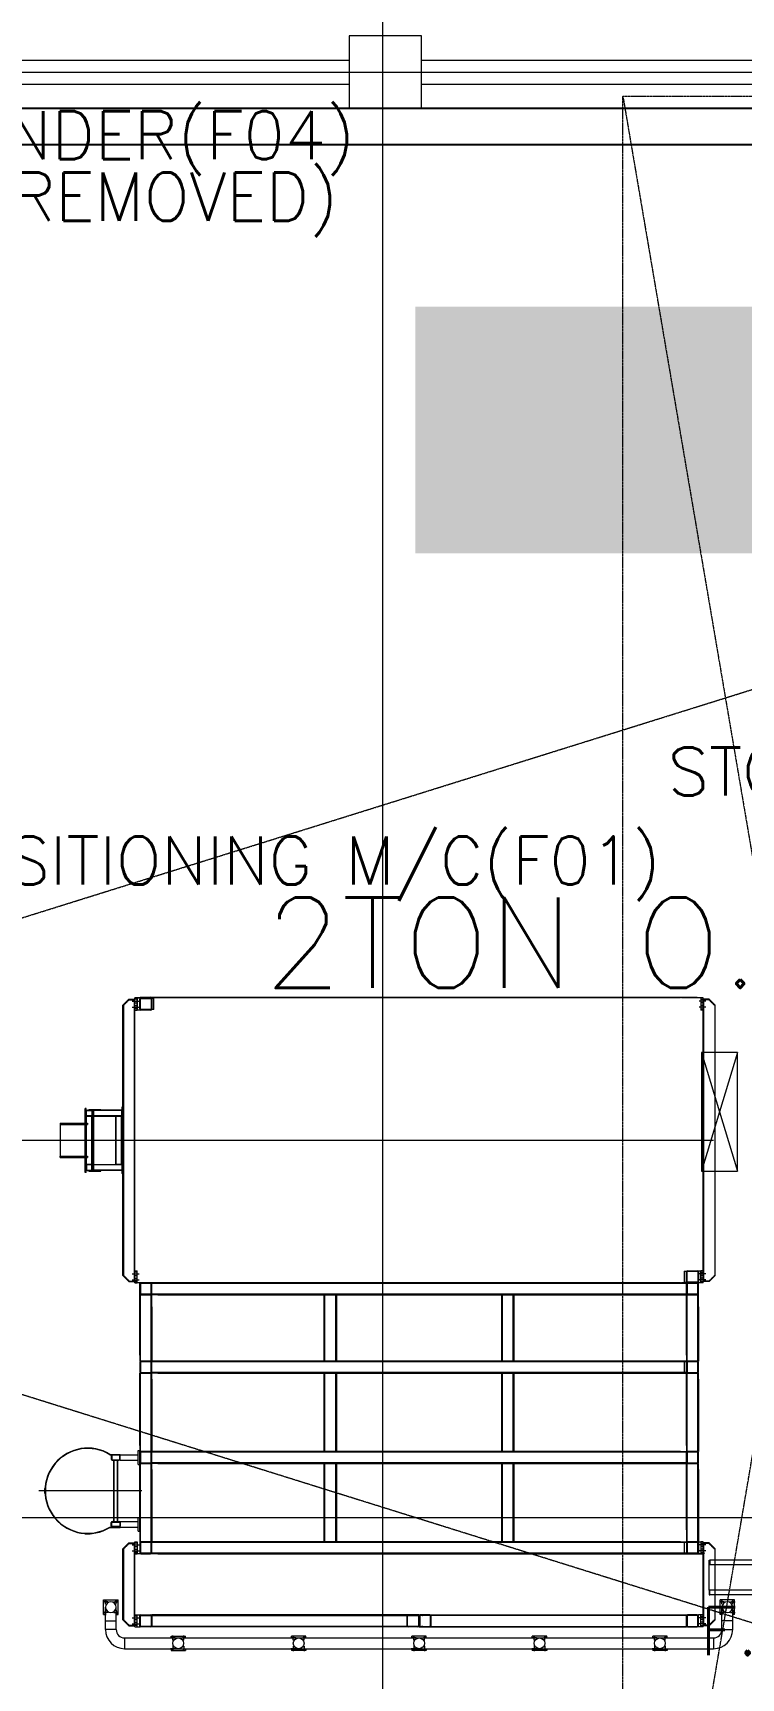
# Model space of a CAD drawing. Extents: x -59767 to 1106559, y -1290 to 1129522.
# Drawn here: x 89305 to 95187, y 253113 to 266770 of the extents above; entities that cross this region are included whole.
import ezdxf
from ezdxf.enums import TextEntityAlignment as Align

# ---------------------------------------------------------------- set-up
doc = ezdxf.new("R2010")
doc.units = 0
for name, pattern in [('CENTER', [2, 1.25, -0.25, 0.25, -0.25]), ('HIDDEN', [0.375, 0.25, -0.125]), ('PHANTOMX2', [5, 2.5, -0.5, 0.5, -0.5, 0.5, -0.5])]:
    doc.linetypes.add(name, pattern=pattern)
doc.layers.get('0').update_dxf_attribs({"linetype": 'CONTINUOUS', "lineweight": 9})
for name, color, linetype, lineweight in [('CENTER', 1, 'CENTER', 9), ('COLUMN', 2, 'CONTINUOUS', 9), ('TEXT', 3, 'CONTINUOUS', 9), ('WALL_200', 3, 'CONTINUOUS', 9), ('중간선', 5, 'CONTINUOUS', 9), ('중심선', 1, 'CENTER', 9)]:
    doc.layers.add(name, color=color, linetype=linetype, lineweight=lineweight)
doc.layers.add('CY', color=4, linetype='CONTINUOUS')
doc.styles.get("Standard").update_dxf_attribs({"font": 'romans.shx', "bigfont": 'whtgtxt.shx'})
pattern_1 = [(0, (0, 0), (0, 6.985), [5.08, -1.905]), (90, (0, 0), (-6.985, 4e-16), [5.08, -1.905])]

# ---------------------------------------------------------------- blocks, each defined once
blk = doc.blocks.new('column600')
at = {"layer": 'COLUMN', "linetype": 'Continuous'}
blk.add_lwpolyline([(-300, -300), (300, -300), (300, 300), (-300, 300)], close=True, dxfattribs=at)
blk = doc.blocks.new('CRANE')
at = {"color": 4, "linetype": 'PHANTOMX2'}
for p, q in [((94205, 563229, -1), (97205, 580829)), ((94205, 580829), (97205, 563229))]:
    blk.add_line(p, q, dxfattribs=at)
blk.add_lwpolyline([(94205, 580829), (97205, 580829), (97205, 563229), (94205, 563229)], close=True, dxfattribs=at)
at = {"layer": 'CENTER', "linetype": 'CENTER'}
for p, q in [((56008, 563629), (109758, 580429, -3)), ((109758, 563629), (56008, 580429))]:
    blk.add_line(p, q, dxfattribs=at)
at = {"layer": 'CY'}
for p, q in [((56008, 580729), (109758, 580729)), ((56008, 580429), (109758, 580429))]:
    blk.add_line(p, q, dxfattribs=at)
at = {"layer": 'TEXT', "color": 7}
blk.add_text('2TON O.H CRANE', height=750, dxfattribs=at).set_placement((95517, 573426), align=Align.CENTER)

msp = doc.modelspace()

# ---------------------------------------------------------------- hatches: boundary and pattern name
at = {"layer": '중간선'}
h = msp.add_hatch(dxfattribs=at)
h.set_pattern_fill('ANGLE', color=1)
h.set_pattern_definition(pattern_1)
h.paths.add_polyline_path([(92480.7, 264498.6), (92480.7, 262448.6), (98280.7, 262448.6), (98280.7, 264198.6), (97880.7, 264198.6), (97880.7, 264498.6)])
h = msp.add_hatch(dxfattribs=at)
h.set_pattern_fill('ANGLE', color=1)
h.set_pattern_definition(pattern_1)
h.paths.add_polyline_path([(92480.7, 264498.6), (92480.7, 262448.6), (98280.7, 262448.6), (98280.7, 264198.6), (97880.7, 264198.6), (97880.7, 264498.6)])
h = msp.add_hatch(dxfattribs=at)
h.set_pattern_fill('ANGLE', color=1)
h.set_pattern_definition(pattern_1)
h.paths.add_polyline_path([(92480.7, 264498.6), (92480.7, 262448.6), (98280.7, 262448.6), (98280.7, 264198.6), (97880.7, 264198.6), (97880.7, 264498.6)])

# ---------------------------------------------------------------- linework, layer by layer
at = {"layer": 'WALL_200', "ltscale": 0.5}
for p, q in [((86508.2, 266544.9), (91933.2, 266544.9)), ((92533.2, 266544.9), (103908.2, 266544.9)), ((86508.2, 266344.9), (91933.2, 266344.9)), ((92533.2, 266344.9), (103908.2, 266344.9))]:
    msp.add_line(p, q, dxfattribs=at)
at = {"layer": '중간선', "lineweight": 9}
for p, q in [((90052.7, 258698.4), (90102.7, 258748.4)), ((90052.7, 256454.4), (90052.7, 258698.4)), ((90102.7, 258748.4), (90152.7, 258748.4)), ((90130.7, 258733.4), (90187.7, 258733.4)), ((90130.7, 258683.4), (90187.7, 258683.4)), ((90152.7, 256394.4), (90152.7, 258758.4)), ((90152.7, 258758.4), (90172.7, 258758.4)), ((90332.7, 258758.4), (90152.7, 258758.4)), ((90172.7, 258758.4), (90172.7, 258658.4)), ((90172.7, 258758.4), (90192.7, 258758.4)), ((90172.7, 258658.4), (90172.7, 258758.4)), ((90192.7, 258758.4), (90192.7, 258658.4)), ((90192.7, 258758.4), (90292.7, 258758.4)), ((90342.7, 258758.4), (90192.7, 258758.4)), ((90192.7, 258668.4), (90192.7, 258748.4)), ((90197.7, 258668.4), (90197.7, 258748.4)), ((90282.7, 258763.4), (90202.7, 258763.4)), ((94822.7, 258763.4), (90202.7, 258763.4)), ((90202.7, 258758.4), (90282.7, 258758.4)), ((90282.7, 258758.4), (90202.7, 258758.4)), ((90202.7, 258753.4), (90282.7, 258753.4)), ((90287.7, 258748.4), (90287.7, 258668.4)), ((90292.7, 258662.2), (90292.7, 258754.6)), ((90310.7, 258754.6), (90292.7, 258754.6)), ((90292.7, 258748.4), (90292.7, 258668.4)), ((90310.7, 258662.2), (90310.7, 258754.6)), ((94682.7, 258758.4), (90342.7, 258758.4)), ((94872.7, 258758.4), (94692.7, 258758.4)), ((94894.7, 258733.4), (94837.8, 258733.4)), ((94894.7, 258683.4), (94837.8, 258683.4)), ((94872.7, 258758.4), (94852.7, 258758.4)), ((94852.7, 258758.4), (94852.7, 258658.4)), ((94872.7, 256394.4), (94872.7, 258758.4)), ((94922.7, 258748.4), (94872.7, 258748.4)), ((94972.7, 258698.4), (94922.7, 258748.4)), ((94972.7, 256454.4), (94972.7, 258698.4)), ((90152.7, 258658.4), (90172.7, 258658.4)), ((90192.7, 258658.4), (90172.7, 258658.4)), ((90282.7, 258663.4), (90202.7, 258663.4)), ((90282.7, 258658.4), (90202.7, 258658.4)), ((90310.7, 258662.2), (90292.7, 258662.2)), ((94872.7, 258658.4), (94852.7, 258658.4)), ((90052.7, 257851.4), (90043.7, 257851.4)), ((90043.7, 257851.4), (90043.7, 257301.4)), ((90052.7, 257301.4), (90052.7, 257851.4)), ((89532.3, 257719.4), (89757.7, 257719.4)), ((89532.3, 257719.4), (89532.3, 257707.4)), ((89736.7, 257801.4), (89751.7, 257801.4)), ((89736.7, 257733.4), (89751.7, 257733.4)), ((89739.7, 257310.4), (89739.7, 257842.4)), ((89748.7, 257842.4), (89739.7, 257842.4)), ((89739.7, 257806.2), (89745.7, 257806.2)), ((89745.7, 257796.7), (89739.7, 257796.7)), ((89739.7, 257738.2), (89745.7, 257738.2)), ((89745.7, 257728.7), (89739.7, 257728.7)), ((89739.7, 257712.2), (89745.7, 257712.2)), ((89745.7, 257806.2), (89745.7, 257796.7)), ((89745.7, 257804.2), (89748.7, 257804.2)), ((89745.7, 257798.7), (89748.7, 257798.7)), ((89745.7, 257738.2), (89745.7, 257728.7)), ((89745.7, 257736.2), (89748.7, 257736.2)), ((89745.7, 257730.7), (89748.7, 257730.7)), ((89745.7, 257712.2), (89745.7, 257702.7)), ((89745.7, 257710.2), (89748.7, 257710.2)), ((89748.7, 257310.4), (89748.7, 257842.4)), ((89748.7, 257782.8), (89748.7, 257820)), ((89748.7, 257776.4), (89798.7, 257776.4)), ((89748.7, 257376.4), (89748.7, 257776.4)), ((89751.9, 257782.8), (89751.9, 257820)), ((89751.9, 257376.4), (89751.9, 257776.4)), ((89755.1, 257826.4), (89792.3, 257826.4)), ((89755.1, 257823.2), (89792.3, 257823.2)), ((89792.3, 257779.6), (89755.1, 257779.6)), ((89792.3, 257776.4), (89755.1, 257776.4)), ((89757.7, 257719.4), (89757.7, 257707.4)), ((89768.7, 257831.4), (89868.7, 257831.4)), ((89768.7, 257831.4), (89768.7, 257826.4)), ((89768.7, 257826.4), (89868.7, 257826.4)), ((89795.5, 257820), (89795.5, 257782.8)), ((89795.5, 257376.4), (89795.5, 257776.4)), ((89795.7, 257801.4), (89810.7, 257801.4)), ((89795.7, 257716.4), (89810.7, 257716.4)), ((90043.7, 257826.4), (89798.7, 257826.4)), ((89798.7, 257826.4), (89798.7, 257776.4)), ((89798.7, 257826.4), (89798.7, 257326.4)), ((89807.7, 257826.4), (89798.7, 257826.4)), ((90043.7, 257823.2), (89798.7, 257823.2)), ((89798.7, 257820), (89798.7, 257782.8)), ((89798.7, 257804.9), (89807.7, 257804.9)), ((89798.7, 257797.9), (89807.7, 257797.9)), ((90043.7, 257779.6), (89798.7, 257779.6)), ((89798.7, 257776.4), (90043.7, 257776.4)), ((89798.7, 257776.4), (89798.7, 257376.4)), ((89798.7, 257719.9), (89807.7, 257719.9)), ((89798.7, 257712.9), (89807.7, 257712.9)), ((89803.7, 257831.4), (89803.7, 257826.4)), ((89807.7, 257826.4), (89807.7, 257326.4)), ((89868.7, 257831.4), (89868.7, 257826.4)), ((89993.7, 257776.4), (90043.7, 257776.4)), ((89993.7, 257376.4), (89993.7, 257776.4)), ((89996.9, 257376.4), (89996.9, 257776.4)), ((90040.5, 257376.4), (90040.5, 257776.4)), ((90040.7, 257839.4), (90055.7, 257839.4)), ((90040.7, 257763.4), (90055.7, 257763.4)), ((90043.7, 257842.9), (90052.7, 257842.9)), ((90043.7, 257835.9), (90052.7, 257835.9)), ((90043.7, 257776.4), (90043.7, 257826.4)), ((90043.7, 257776.4), (90043.7, 257376.4)), ((90043.7, 257766.9), (90052.7, 257766.9)), ((90043.7, 257759.9), (90052.7, 257759.9)), ((89532.3, 257707.4), (89757.7, 257707.4)), ((89532.3, 257707.4), (89532.3, 257445.4)), ((89736.7, 257707.4), (89751.7, 257707.4)), ((89745.7, 257702.7), (89739.7, 257702.7)), ((89748.7, 257692.4), (89739.7, 257692.4)), ((89745.7, 257704.7), (89748.7, 257704.7)), ((89795.7, 257576.4), (89810.7, 257576.4)), ((89798.7, 257579.9), (89807.7, 257579.9)), ((90040.7, 257576.4), (90055.7, 257576.4)), ((90043.7, 257579.9), (90052.7, 257579.9)), ((89532.3, 257445.4), (89757.7, 257445.4)), ((89532.3, 257433.4), (89532.3, 257445.4)), ((89736.7, 257445.4), (89751.7, 257445.4)), ((89748.7, 257460.4), (89739.7, 257460.4)), ((89745.7, 257450.2), (89739.7, 257450.2)), ((89739.7, 257440.7), (89745.7, 257440.7)), ((89745.7, 257440.7), (89745.7, 257450.2)), ((89745.7, 257448.2), (89748.7, 257448.2)), ((89745.7, 257442.7), (89748.7, 257442.7)), ((89757.7, 257445.4), (89757.7, 257433.4)), ((89798.7, 257572.9), (89807.7, 257572.9)), ((89798.7, 257439.9), (89807.7, 257439.9)), ((90043.7, 257572.9), (90052.7, 257572.9)), ((89532.3, 257433.4), (89757.7, 257433.4)), ((89736.7, 257419.4), (89751.7, 257419.4)), ((89736.7, 257351.4), (89751.7, 257351.4)), ((89745.7, 257424.2), (89739.7, 257424.2)), ((89739.7, 257414.7), (89745.7, 257414.7)), ((89745.7, 257356.2), (89739.7, 257356.2)), ((89739.7, 257346.7), (89745.7, 257346.7)), ((89748.7, 257310.4), (89739.7, 257310.4)), ((89745.7, 257414.7), (89745.7, 257424.2)), ((89745.7, 257422.2), (89748.7, 257422.2)), ((89745.7, 257416.7), (89748.7, 257416.7)), ((89745.7, 257346.7), (89745.7, 257356.2)), ((89745.7, 257354.2), (89748.7, 257354.2)), ((89745.7, 257348.7), (89748.7, 257348.7)), ((89798.7, 257376.4), (89748.7, 257376.4)), ((89748.7, 257370), (89748.7, 257332.8)), ((89751.9, 257370), (89751.9, 257332.8)), ((89792.3, 257376.4), (89755.1, 257376.4)), ((89792.3, 257373.2), (89755.1, 257373.2)), ((89755.1, 257329.6), (89792.3, 257329.6)), ((89755.1, 257326.4), (89792.3, 257326.4)), ((89768.7, 257321.4), (89768.7, 257326.4)), ((89768.7, 257326.4), (89868.7, 257326.4)), ((89768.7, 257321.4), (89868.7, 257321.4)), ((89795.5, 257332.8), (89795.5, 257370)), ((89795.7, 257436.4), (89810.7, 257436.4)), ((89795.7, 257351.4), (89810.7, 257351.4)), ((89798.7, 257432.9), (89807.7, 257432.9)), ((89798.7, 257376.4), (90043.7, 257376.4)), ((89798.7, 257326.4), (89798.7, 257376.4)), ((90043.7, 257373.2), (89798.7, 257373.2)), ((89798.7, 257332.8), (89798.7, 257370)), ((89798.7, 257354.9), (89807.7, 257354.9)), ((89798.7, 257347.9), (89807.7, 257347.9)), ((90043.7, 257329.6), (89798.7, 257329.6)), ((90043.7, 257326.4), (89798.7, 257326.4)), ((89807.7, 257326.4), (89798.7, 257326.4)), ((89803.7, 257321.4), (89803.7, 257326.4)), ((89868.7, 257321.4), (89868.7, 257326.4)), ((90043.7, 257376.4), (89993.7, 257376.4)), ((90040.7, 257389.4), (90055.7, 257389.4)), ((90040.7, 257313.4), (90055.7, 257313.4)), ((90043.7, 257392.9), (90052.7, 257392.9)), ((90043.7, 257385.9), (90052.7, 257385.9)), ((90043.7, 257376.4), (90043.7, 257326.4)), ((90043.7, 257316.9), (90052.7, 257316.9)), ((90043.7, 257309.9), (90052.7, 257309.9)), ((90052.7, 257301.4), (90043.7, 257301.4)), ((90152.7, 256494.4), (90172.7, 256494.4)), ((90172.7, 256394.4), (90172.7, 256494.4)), ((94714.7, 256490.6), (94714.7, 256398.2)), ((94714.7, 256490.6), (94732.7, 256490.6)), ((94732.7, 256490.6), (94732.7, 256398.2)), ((94732.7, 256404.4), (94732.7, 256484.4)), ((94737.7, 256404.4), (94737.7, 256484.4)), ((94742.7, 256494.4), (94822.7, 256494.4)), ((94742.7, 256489.4), (94822.7, 256489.4)), ((94827.7, 256484.4), (94827.7, 256404.4)), ((94832.7, 256394.4), (94832.7, 256494.4)), ((94832.7, 256494.4), (94852.7, 256494.4)), ((94832.7, 256484.4), (94832.7, 256404.4)), ((94852.7, 256494.4), (94852.7, 256394.4)), ((94872.7, 256494.4), (94852.7, 256494.4)), ((94852.7, 256394.4), (94852.7, 256494.4)), ((90102.7, 256404.4), (90052.7, 256454.4)), ((90102.7, 256404.4), (90152.7, 256404.4)), ((90130.7, 256469.4), (90187.7, 256469.4)), ((90130.7, 256419.4), (90187.7, 256419.4)), ((90152.7, 256394.4), (90172.7, 256394.4)), ((90332.7, 256394.4), (90152.7, 256394.4)), ((90342.7, 256394.4), (90192.7, 256394.4)), ((90192.7, 256294.4), (90192.7, 256394.4)), ((90192.7, 256384.4), (90192.7, 256304.4)), ((90197.7, 256384.4), (90197.7, 256304.4)), ((90282.7, 256394.4), (90202.7, 256394.4)), ((94822.7, 256389.4), (90202.7, 256389.4)), ((90282.7, 256389.4), (90202.7, 256389.4)), ((90287.7, 256304.4), (90287.7, 256384.4)), ((90292.7, 256304.4), (90292.7, 256384.4)), ((94682.7, 256394.4), (90342.7, 256394.4)), ((94682.7, 256394.4), (94832.7, 256394.4)), ((94872.7, 256394.4), (94692.7, 256394.4)), ((94714.7, 256398.2), (94732.7, 256398.2)), ((94732.7, 256294.4), (94732.7, 256394.4)), ((94832.7, 256394.4), (94732.7, 256394.4)), ((94732.7, 256384.4), (94732.7, 256304.4)), ((94737.7, 255744.4), (94737.7, 256394.4)), ((94737.7, 256384.4), (94737.7, 256304.4)), ((94822.7, 256399.4), (94742.7, 256399.4)), ((94822.7, 256394.4), (94742.7, 256394.4)), ((94822.7, 256394.4), (94742.7, 256394.4)), ((94822.7, 256389.4), (94742.7, 256389.4)), ((94827.7, 255744.4), (94827.7, 256394.4)), ((94827.7, 256304.4), (94827.7, 256384.4)), ((94852.7, 256394.4), (94832.7, 256394.4)), ((94832.7, 256294.4), (94832.7, 256394.4)), ((94832.7, 256294.4), (94832.7, 256394.4)), ((94832.7, 256304.4), (94832.7, 256384.4)), ((94894.7, 256469.4), (94837.8, 256469.4)), ((94894.7, 256419.4), (94837.8, 256419.4)), ((94872.7, 256394.4), (94852.7, 256394.4)), ((94922.7, 256404.4), (94872.7, 256404.4)), ((94922.7, 256404.4), (94972.7, 256454.4)), ((90342.7, 256294.4), (90192.7, 256294.4)), ((90192.7, 256194.4), (90192.7, 256294.4)), ((90292.7, 256294.4), (90192.7, 256294.4)), ((90197.7, 255744.4), (90197.7, 256294.4)), ((94822.7, 256299.4), (90202.7, 256299.4)), ((90202.7, 256299.4), (90282.7, 256299.4)), ((90202.7, 256294.4), (90282.7, 256294.4)), ((90287.7, 255744.4), (90287.7, 256294.4)), ((90292.7, 256194.4), (90292.7, 256294.4)), ((90342.7, 256294.4), (94682.7, 256294.4)), ((91725.7, 255744.4), (91725.7, 256294.4)), ((91730.7, 255744.4), (91730.7, 256294.4)), ((91820.7, 255744.4), (91820.7, 256294.4)), ((91825.7, 256294.4), (91825.7, 255744.4)), ((93199.7, 255744.4), (93199.7, 256294.4)), ((93204.7, 255744.4), (93204.7, 256294.4)), ((93294.7, 255744.4), (93294.7, 256294.4)), ((93299.7, 256294.4), (93299.7, 255744.4)), ((94682.7, 256294.4), (94832.7, 256294.4)), ((94732.7, 255794.4), (94732.7, 256294.4)), ((94732.7, 256194.4), (94732.7, 256294.4)), ((94832.7, 256294.4), (94732.7, 256294.4)), ((94737.7, 255744.4), (94737.7, 256294.4)), ((94742.7, 256299.4), (94822.7, 256299.4)), ((94742.7, 256294.4), (94822.7, 256294.4)), ((94827.7, 255744.4), (94827.7, 256294.4)), ((94832.7, 255794.4), (94832.7, 256294.4)), ((94832.7, 256194.4), (94832.7, 256294.4)), ((90192.7, 255794.4), (90192.7, 256194.4)), ((90292.7, 256194.4), (90292.7, 255794.4)), ((94732.7, 255794.4), (94732.7, 256194.4)), ((94832.7, 256194.4), (94832.7, 255794.4)), ((90192.7, 255794.4), (90192.7, 255744.4)), ((90292.7, 255744.4), (90192.7, 255744.4)), ((90192.7, 255734.4), (90192.7, 255654.4)), ((90197.7, 255734.4), (90197.7, 255654.4)), ((90282.7, 255744.4), (90202.7, 255744.4)), ((90282.7, 255739.4), (90202.7, 255739.4)), ((90287.7, 255654.4), (90287.7, 255734.4)), ((90292.7, 255794.4), (90292.7, 255744.4)), ((94732.7, 255744.4), (90292.7, 255744.4)), ((90292.7, 255644.4), (90292.7, 255744.4)), ((94732.7, 255739.4), (90292.7, 255739.4)), ((90292.7, 255654.4), (90292.7, 255734.4)), ((94714.7, 255740.6), (94714.7, 255648.2)), ((94714.7, 255740.6), (94732.7, 255740.6)), ((94732.7, 255794.4), (94732.7, 255744.4)), ((94732.7, 255794.4), (94732.7, 255744.4)), ((94832.7, 255744.4), (94732.7, 255744.4)), ((94732.7, 255644.4), (94732.7, 255744.4)), ((94832.7, 255744.4), (94732.7, 255744.4)), ((94732.7, 255740.6), (94732.7, 255648.2)), ((94732.7, 255734.4), (94732.7, 255654.4)), ((94732.7, 255734.4), (94732.7, 255654.4)), ((94737.7, 255734.4), (94737.7, 255654.4)), ((94737.7, 255734.4), (94737.7, 255654.4)), ((94822.7, 255744.4), (94742.7, 255744.4)), ((94822.7, 255744.4), (94742.7, 255744.4)), ((94822.7, 255739.4), (94742.7, 255739.4)), ((94822.7, 255739.4), (94742.7, 255739.4)), ((94827.7, 255654.4), (94827.7, 255734.4)), ((94827.7, 255654.4), (94827.7, 255734.4)), ((94832.7, 255794.4), (94832.7, 255744.4)), ((94832.7, 255794.4), (94832.7, 255744.4)), ((94832.7, 255654.4), (94832.7, 255734.4)), ((94832.7, 255654.4), (94832.7, 255734.4)), ((90192.7, 255594.4), (90192.7, 255644.4)), ((90292.7, 255644.4), (90192.7, 255644.4)), ((90192.7, 255044.4), (90192.7, 255594.4)), ((90197.7, 254994.4), (90197.7, 255644.4)), ((90202.7, 255649.4), (90282.7, 255649.4)), ((90202.7, 255644.4), (90282.7, 255644.4)), ((90287.7, 254994.4), (90287.7, 255644.4)), ((94732.7, 255649.4), (90292.7, 255649.4)), ((90342.7, 255644.4), (90292.7, 255644.4)), ((90292.7, 255594.4), (90292.7, 255644.4)), ((90292.7, 255594.4), (90292.7, 255044.4)), ((90342.7, 255644.4), (94682.7, 255644.4)), ((91725.7, 254994.4), (91725.7, 255644.4)), ((91730.7, 254994.4), (91730.7, 255644.4)), ((91820.7, 254994.4), (91820.7, 255644.4)), ((91825.7, 255644.4), (91825.7, 254994.4)), ((93199.7, 254994.4), (93199.7, 255644.4)), ((93204.7, 254994.4), (93204.7, 255644.4)), ((93294.7, 254994.4), (93294.7, 255644.4)), ((93299.7, 255644.4), (93299.7, 254994.4)), ((94682.7, 255644.4), (94732.7, 255644.4)), ((94714.7, 255648.2), (94732.7, 255648.2)), ((94732.7, 255594.4), (94732.7, 255644.4)), ((94832.7, 255644.4), (94732.7, 255644.4)), ((94732.7, 255594.4), (94732.7, 255644.4)), ((94832.7, 255644.4), (94732.7, 255644.4)), ((94732.7, 255044.4), (94732.7, 255594.4)), ((94732.7, 255044.4), (94732.7, 255594.4)), ((94737.7, 254994.4), (94737.7, 255644.4)), ((94737.7, 254994.4), (94737.7, 255644.4)), ((94742.7, 255649.4), (94822.7, 255649.4)), ((94742.7, 255649.4), (94822.7, 255649.4)), ((94742.7, 255644.4), (94822.7, 255644.4)), ((94742.7, 255644.4), (94822.7, 255644.4)), ((94827.7, 254994.4), (94827.7, 255644.4)), ((94827.7, 254994.4), (94827.7, 255644.4)), ((94832.7, 255594.4), (94832.7, 255644.4)), ((94832.7, 255594.4), (94832.7, 255644.4)), ((94832.7, 255044.4), (94832.7, 255594.4)), ((94832.7, 255594.4), (94832.7, 255044.4)), ((89740.7, 255024.9), (89780.7, 255024.9)), ((89740.7, 255021.9), (89740.7, 255024.9)), ((89780.7, 255021.9), (89740.7, 255021.9)), ((89780.7, 255024.9), (89780.7, 255021.9)), ((90180.7, 254886.9), (90180.7, 255001.9)), ((90180.7, 255001.9), (90192.7, 255001.9)), ((90192.7, 255044.4), (90192.7, 254994.4)), ((90192.7, 254886.9), (90192.7, 255001.9)), ((90292.7, 254994.4), (90192.7, 254994.4)), ((90192.7, 254984.4), (90192.7, 254904.4)), ((90197.7, 254984.4), (90197.7, 254904.4)), ((90282.7, 254994.4), (90202.7, 254994.4)), ((90282.7, 254989.4), (90202.7, 254989.4)), ((90287.7, 254904.4), (90287.7, 254984.4)), ((90292.7, 255044.4), (90292.7, 254994.4)), ((90342.7, 254994.4), (90292.7, 254994.4)), ((90292.7, 254894.4), (90292.7, 254994.4)), ((94732.7, 254989.4), (90292.7, 254989.4)), ((90292.7, 254904.4), (90292.7, 254984.4)), ((94682.7, 254994.4), (90342.7, 254994.4)), ((94682.7, 254994.4), (94732.7, 254994.4)), ((94714.7, 254990.6), (94732.7, 254990.6)), ((94732.7, 255044.4), (94732.7, 254994.4)), ((94732.7, 255044.4), (94732.7, 254994.4)), ((94832.7, 254994.4), (94732.7, 254994.4)), ((94732.7, 254894.4), (94732.7, 254994.4)), ((94832.7, 254994.4), (94732.7, 254994.4)), ((94732.7, 254990.6), (94732.7, 254898.2)), ((94732.7, 254984.4), (94732.7, 254904.4)), ((94732.7, 254984.4), (94732.7, 254904.4)), ((94737.7, 254984.4), (94737.7, 254904.4)), ((94737.7, 254984.4), (94737.7, 254904.4)), ((94822.7, 254994.4), (94742.7, 254994.4)), ((94822.7, 254994.4), (94742.7, 254994.4)), ((94822.7, 254989.4), (94742.7, 254989.4)), ((94822.7, 254989.4), (94742.7, 254989.4)), ((94827.7, 254904.4), (94827.7, 254984.4)), ((94827.7, 254904.4), (94827.7, 254984.4)), ((94832.7, 255044.4), (94832.7, 254994.4)), ((94832.7, 255044.4), (94832.7, 254994.4)), ((94832.7, 254904.4), (94832.7, 254984.4)), ((94832.7, 254904.4), (94832.7, 254984.4)), ((89944.9, 254966.9), (90030.7, 254966.9)), ((89945.7, 254969.9), (90030.7, 254969.9)), ((89955.7, 254958.9), (89955.7, 254929.9)), ((89959.7, 254958.9), (89959.7, 254929.9)), ((90022.7, 254966.9), (89963.7, 254966.9)), ((90022.7, 254962.9), (89963.7, 254962.9)), ((89963.7, 254925.9), (90022.7, 254925.9)), ((89963.7, 254921.9), (90022.7, 254921.9)), ((89976.2, 254411.9), (89976.2, 254921.9)), ((89979.4, 254411.9), (89979.4, 254921.9)), ((90007, 254411.9), (90007, 254921.9)), ((90010.2, 254411.9), (90010.2, 254921.9)), ((90026.7, 254929.9), (90026.7, 254958.9)), ((90030.7, 254969.9), (90030.7, 254966.9)), ((90030.7, 254966.9), (90180.7, 254966.9)), ((90030.7, 254929.9), (90030.7, 254958.9)), ((90030.7, 254921.9), (90180.7, 254921.9)), ((90180.7, 254886.9), (90192.7, 254886.9)), ((90192.7, 254844.4), (90192.7, 254894.4)), ((90292.7, 254894.4), (90192.7, 254894.4)), ((90192.7, 254344.4), (90192.7, 254844.4)), ((90197.7, 254244.4), (90197.7, 254894.4)), ((90202.7, 254899.4), (90282.7, 254899.4)), ((90202.7, 254894.4), (90282.7, 254894.4)), ((90287.7, 254244.4), (90287.7, 254894.4)), ((94732.7, 254899.4), (90292.7, 254899.4)), ((90342.7, 254894.4), (90292.7, 254894.4)), ((90292.7, 254844.4), (90292.7, 254894.4)), ((90292.7, 254844.4), (90292.7, 254344.4)), ((90342.7, 254894.4), (94682.7, 254894.4)), ((91725.7, 254244.4), (91725.7, 254894.4)), ((91730.7, 254244.4), (91730.7, 254894.4)), ((91820.7, 254244.4), (91820.7, 254894.4)), ((91825.7, 254894.4), (91825.7, 254244.4)), ((93199.7, 254244.4), (93199.7, 254894.4)), ((93204.7, 254244.4), (93204.7, 254894.4)), ((93294.7, 254244.4), (93294.7, 254894.4)), ((93299.7, 254894.4), (93299.7, 254244.4)), ((94682.7, 254894.4), (94732.7, 254894.4)), ((94714.7, 254898.2), (94732.7, 254898.2)), ((94732.7, 254844.4), (94732.7, 254894.4)), ((94832.7, 254894.4), (94732.7, 254894.4)), ((94732.7, 254844.4), (94732.7, 254894.4)), ((94832.7, 254894.4), (94732.7, 254894.4)), ((94732.7, 254344.4), (94732.7, 254844.4)), ((94732.7, 254344.4), (94732.7, 254844.4)), ((94737.7, 254244.4), (94737.7, 254894.4)), ((94737.7, 254244.4), (94737.7, 254894.4)), ((94742.7, 254899.4), (94822.7, 254899.4)), ((94742.7, 254899.4), (94822.7, 254899.4)), ((94742.7, 254894.4), (94822.7, 254894.4)), ((94742.7, 254894.4), (94822.7, 254894.4)), ((94827.7, 254244.4), (94827.7, 254894.4)), ((94827.7, 254244.4), (94827.7, 254894.4)), ((94832.7, 254844.4), (94832.7, 254894.4)), ((94832.7, 254844.4), (94832.7, 254894.4)), ((94832.7, 254344.4), (94832.7, 254844.4)), ((94832.7, 254844.4), (94832.7, 254344.4)), ((90211.1, 254666.9), (89354.4, 254666.9)), ((89402.7, 254686.9), (89402.7, 254646.9)), ((89405.7, 254686.9), (89402.7, 254686.9)), ((89402.7, 254646.9), (89405.7, 254646.9)), ((89405.7, 254646.9), (89405.7, 254686.9)), ((90180.7, 254331.9), (90180.7, 254446.9)), ((90180.7, 254446.9), (90192.7, 254446.9)), ((90192.7, 254331.9), (90192.7, 254446.9)), ((89780.7, 254311.9), (89740.7, 254311.9)), ((89740.7, 254311.9), (89740.7, 254308.9)), ((89740.7, 254308.9), (89780.7, 254308.9)), ((89780.7, 254308.9), (89780.7, 254311.9)), ((89944.9, 254366.9), (90030.7, 254366.9)), ((89945.7, 254363.9), (90030.7, 254363.9)), ((89955.7, 254374.9), (89955.7, 254403.9)), ((89959.7, 254374.9), (89959.7, 254403.9)), ((89963.7, 254411.9), (90022.7, 254411.9)), ((89963.7, 254407.9), (90022.7, 254407.9)), ((90022.7, 254370.9), (89963.7, 254370.9)), ((90022.7, 254366.9), (89963.7, 254366.9)), ((90026.7, 254403.9), (90026.7, 254374.9)), ((90030.7, 254411.9), (90180.7, 254411.9)), ((90030.7, 254403.9), (90030.7, 254374.9)), ((90030.7, 254363.9), (90030.7, 254366.9)), ((90030.7, 254366.9), (90180.7, 254366.9)), ((90180.7, 254331.9), (90192.7, 254331.9)), ((90192.7, 254344.4), (90192.7, 254244.4)), ((90292.7, 254344.4), (90292.7, 254244.4)), ((94732.7, 254344.4), (94732.7, 254244.4)), ((94732.7, 254344.4), (94732.7, 254244.4)), ((94832.7, 254344.4), (94832.7, 254244.4)), ((94832.7, 254344.4), (94832.7, 254244.4)), ((90052.7, 254184.4), (90102.7, 254234.4)), ((90052.7, 253597.4), (90052.7, 254184.4)), ((90102.7, 254234.4), (90152.7, 254234.4)), ((90130.7, 254219.4), (90186.8, 254219.4)), ((90130.7, 254169.4), (90186.8, 254169.4)), ((90152.7, 254244.4), (90172.7, 254244.4)), ((90152.7, 253537.4), (90152.7, 254244.4)), ((90172.7, 254244.4), (90172.7, 254144.4)), ((90192.7, 254244.4), (90192.7, 254144.4)), ((90292.7, 254244.4), (90192.7, 254244.4)), ((90192.7, 254234.4), (90192.7, 254154.4)), ((90197.7, 254234.4), (90197.7, 254154.4)), ((90282.7, 254244.4), (90202.7, 254244.4)), ((94822.7, 254239.4), (90202.7, 254239.4)), ((90282.7, 254239.4), (90202.7, 254239.4)), ((90287.7, 254154.4), (90287.7, 254234.4)), ((90342.7, 254244.4), (90292.7, 254244.4)), ((90292.7, 254154.4), (90292.7, 254234.4)), ((94682.7, 254244.4), (90342.7, 254244.4)), ((94682.7, 254244.4), (94732.7, 254244.4)), ((94714.7, 254240.6), (94714.7, 254148.2)), ((94714.7, 254240.6), (94732.7, 254240.6)), ((94832.7, 254244.4), (94732.7, 254244.4)), ((94832.7, 254244.4), (94732.7, 254244.4)), ((94732.7, 254240.6), (94732.7, 254148.2)), ((94732.7, 254234.4), (94732.7, 254154.4)), ((94732.7, 254234.4), (94732.7, 254154.4)), ((94737.7, 254234.4), (94737.7, 254154.4)), ((94737.7, 254234.4), (94737.7, 254154.4)), ((94822.7, 254244.4), (94742.7, 254244.4)), ((94822.7, 254244.4), (94742.7, 254244.4)), ((94822.7, 254239.4), (94742.7, 254239.4)), ((94822.7, 254239.4), (94742.7, 254239.4)), ((94827.7, 254154.4), (94827.7, 254234.4)), ((94827.7, 254154.4), (94827.7, 254234.4)), ((94832.7, 254144.4), (94832.7, 254244.4)), ((94832.7, 254244.4), (94852.7, 254244.4)), ((94832.7, 254244.4), (94832.7, 254144.4)), ((94832.7, 254154.4), (94832.7, 254234.4)), ((94832.7, 254154.4), (94832.7, 254234.4)), ((94894.7, 254219.4), (94838.6, 254219.4)), ((94894.7, 254169.4), (94838.6, 254169.4)), ((94852.7, 254244.4), (94852.7, 254144.4)), ((94872.7, 254244.4), (94852.7, 254244.4)), ((94852.7, 254244.4), (94852.7, 254144.4)), ((94872.7, 253537.4), (94872.7, 254244.4)), ((94922.7, 254234.4), (94872.7, 254234.4)), ((94972.7, 254184.4), (94922.7, 254234.4)), ((94972.7, 253597.4), (94972.7, 254184.4)), ((90152.7, 254144.4), (90172.7, 254144.4)), ((90332.7, 254144.4), (90152.7, 254144.4)), ((90342.7, 254144.4), (90192.7, 254144.4)), ((94822.7, 254149.4), (90202.7, 254149.4)), ((90202.7, 254149.4), (90282.7, 254149.4)), ((90202.7, 254144.4), (90282.7, 254144.4)), ((90342.7, 254144.4), (94682.7, 254144.4)), ((94682.7, 254144.4), (94832.7, 254144.4)), ((94692.7, 254144.4), (94872.7, 254144.4)), ((94872.7, 254144.4), (94692.7, 254144.4)), ((94714.7, 254148.2), (94732.7, 254148.2)), ((94742.7, 254149.4), (94822.7, 254149.4)), ((94742.7, 254149.4), (94822.7, 254149.4)), ((94742.7, 254144.4), (94822.7, 254144.4)), ((94742.7, 254144.4), (94822.7, 254144.4)), ((94852.7, 254144.4), (94832.7, 254144.4)), ((94872.7, 254144.4), (94852.7, 254144.4)), ((94921.2, 254092.4), (94926.2, 254092.4)), ((94921.2, 254052.4), (94921.2, 254092.4)), ((94921.2, 253843.4), (94921.2, 254052.4)), ((94926.2, 254052.4), (94921.2, 254052.4)), ((95566.2, 254092.4), (94926.2, 254092.4)), ((94926.2, 254092.4), (94926.2, 254052.4)), ((94926.2, 254092.4), (94926.2, 254052.4)), ((95566.2, 254052.4), (94926.2, 254052.4)), ((89892.7, 253641.4), (89892.7, 253761.4)), ((89892.7, 253761.4), (90012.7, 253761.4)), ((89907.7, 253726.4), (89907.7, 253766.4)), ((89997.7, 253726.4), (89997.7, 253766.4)), ((90012.7, 253641.4), (90012.7, 253761.4)), ((94921.2, 253843.4), (94921.2, 253803.4)), ((94926.2, 253843.4), (94921.2, 253843.4)), ((94921.2, 253803.4), (94926.2, 253803.4)), ((95566.2, 253843.4), (94926.2, 253843.4)), ((94926.2, 253803.4), (94926.2, 253843.4)), ((94926.2, 253803.4), (94926.2, 253843.4)), ((95566.2, 253803.4), (94926.2, 253803.4)), ((95132.7, 253761.4), (95012.7, 253761.4)), ((95012.7, 253641.4), (95012.7, 253761.4)), ((95027.7, 253726.4), (95027.7, 253766.4)), ((95117.7, 253726.4), (95117.7, 253766.4)), ((95132.7, 253641.4), (95132.7, 253761.4)), ((89927.7, 253746.4), (89887.7, 253746.4)), ((89927.7, 253656.4), (89887.7, 253656.4)), ((89892.7, 253641.4), (89908.2, 253641.4)), ((89907.7, 253676.4), (89907.7, 253636.4)), ((89908.2, 253515.7), (89908.2, 253701.4)), ((89977.7, 253746.4), (90017.7, 253746.4)), ((89977.7, 253656.4), (90017.7, 253656.4)), ((89997.3, 253515.7), (89997.3, 253701.4)), ((89997.3, 253641.4), (90012.7, 253641.4)), ((89997.7, 253676.4), (89997.7, 253636.4)), ((90152.7, 253637.4), (90172.7, 253637.4)), ((90172.7, 253537.4), (90172.7, 253637.4)), ((90172.7, 253637.4), (90192.7, 253637.4)), ((90172.7, 253537.4), (90172.7, 253637.4)), ((90192.7, 253537.4), (90192.7, 253637.4)), ((90192.7, 253547.4), (90192.7, 253627.4)), ((90197.7, 253547.4), (90197.7, 253627.4)), ((90202.7, 253637.4), (90282.7, 253637.4)), ((90202.7, 253632.4), (90282.7, 253632.4)), ((90287.7, 253627.4), (90287.7, 253547.4)), ((92512.7, 253637.4), (90292.7, 253637.4)), ((90292.7, 253537.4), (90292.7, 253637.4)), ((90292.7, 253627.4), (90292.7, 253547.4)), ((90313.7, 253633.4), (90312.7, 253632.4)), ((90313.7, 253633.4), (90321.8, 253633.4)), ((90321.8, 253633.4), (90322.7, 253632.4)), ((90493.7, 253633.4), (90492.7, 253632.4)), ((90493.7, 253633.4), (90501.8, 253633.4)), ((90501.8, 253633.4), (90502.7, 253632.4)), ((92412.7, 253537.4), (92412.7, 253637.4)), ((92412.7, 253547.4), (92412.7, 253627.4)), ((92418.7, 253633.4), (92417.7, 253632.4)), ((92417.7, 253547.4), (92417.7, 253627.4)), ((92418.7, 253633.4), (92426.8, 253633.4)), ((92422.7, 253637.4), (92502.7, 253637.4)), ((92422.7, 253632.4), (92502.7, 253632.4)), ((92426.8, 253633.4), (92427.7, 253632.4)), ((92483.7, 253633.4), (92482.7, 253632.4)), ((92483.7, 253633.4), (92491.8, 253633.4)), ((92491.8, 253633.4), (92492.7, 253632.4)), ((92507.7, 253627.4), (92507.7, 253547.4)), ((92512.7, 253537.4), (92512.7, 253637.4)), ((92512.7, 253537.4), (92512.7, 253637.4)), ((92512.7, 253637.4), (94732.7, 253637.4)), ((92512.7, 253537.4), (92512.7, 253637.4)), ((92512.7, 253537.4), (92512.7, 253637.4)), ((92512.7, 253627.4), (92512.7, 253547.4)), ((92512.7, 253627.4), (92512.7, 253547.4)), ((92517.7, 253627.4), (92517.7, 253547.4)), ((92602.7, 253637.4), (92522.7, 253637.4)), ((92602.7, 253632.4), (92522.7, 253632.4)), ((92533.7, 253633.4), (92532.7, 253632.4)), ((92541.8, 253633.4), (92533.7, 253633.4)), ((92541.8, 253633.4), (92542.7, 253632.4)), ((92598.7, 253633.4), (92597.7, 253632.4)), ((92606.8, 253633.4), (92598.7, 253633.4)), ((92606.8, 253633.4), (92607.7, 253632.4)), ((92607.7, 253547.4), (92607.7, 253627.4)), ((92612.7, 253537.4), (92612.7, 253637.4)), ((92612.7, 253547.4), (92612.7, 253627.4)), ((94732.7, 253537.4), (94732.7, 253637.4)), ((94732.7, 253627.4), (94732.7, 253547.4)), ((94737.7, 253627.4), (94737.7, 253547.4)), ((94822.7, 253637.4), (94742.7, 253637.4)), ((94822.7, 253632.4), (94742.7, 253632.4)), ((94827.7, 253547.4), (94827.7, 253627.4)), ((94852.7, 253637.4), (94832.7, 253637.4)), ((94832.7, 253537.4), (94832.7, 253637.4)), ((94832.7, 253547.4), (94832.7, 253627.4)), ((94852.7, 253537.4), (94852.7, 253637.4)), ((94872.7, 253637.4), (94852.7, 253637.4)), ((94852.7, 253537.4), (94852.7, 253637.4)), ((95047.7, 253746.4), (95007.7, 253746.4)), ((95047.7, 253656.4), (95007.7, 253656.4)), ((95028.2, 253641.4), (95012.7, 253641.4)), ((95027.7, 253676.4), (95027.7, 253636.4)), ((95028.2, 253515.7), (95028.2, 253701.4)), ((95097.7, 253746.4), (95137.7, 253746.4)), ((95097.7, 253656.4), (95137.7, 253656.4)), ((95117.3, 253515.7), (95117.3, 253701.4)), ((95132.7, 253641.4), (95117.3, 253641.4)), ((95117.7, 253676.4), (95117.7, 253636.4)), ((89908.2, 253587.1), (89997.3, 253587.1)), ((89997.3, 253515.7), (89908.2, 253515.7)), ((90102.7, 253547.4), (90052.7, 253597.4)), ((90102.7, 253547.4), (90152.7, 253547.4)), ((90130.7, 253612.4), (90186.8, 253612.4)), ((90130.7, 253562.4), (90186.8, 253562.4)), ((90152.7, 253537.4), (90172.7, 253537.4)), ((90172.7, 253537.4), (90192.7, 253537.4)), ((90282.7, 253542.4), (90202.7, 253542.4)), ((90282.7, 253537.4), (90202.7, 253537.4)), ((92512.7, 253537.4), (90292.7, 253537.4)), ((92417.7, 253542.4), (92418.7, 253541.5)), ((92418.7, 253541.5), (92426.8, 253541.5)), ((92502.7, 253542.4), (92422.7, 253542.4)), ((92502.7, 253537.4), (92422.7, 253537.4)), ((92427.7, 253542.4), (92426.8, 253541.5)), ((92482.7, 253542.4), (92483.7, 253541.5)), ((92483.7, 253541.5), (92491.8, 253541.5)), ((92492.7, 253542.4), (92491.8, 253541.5)), ((92512.7, 253537.4), (94732.7, 253537.4)), ((92522.7, 253542.4), (92602.7, 253542.4)), ((92522.7, 253537.4), (92602.7, 253537.4)), ((92532.7, 253542.4), (92533.7, 253541.5)), ((92541.8, 253541.5), (92533.7, 253541.5)), ((92542.7, 253542.4), (92541.8, 253541.5)), ((92597.7, 253542.4), (92598.7, 253541.5)), ((92606.8, 253541.5), (92598.7, 253541.5)), ((92607.7, 253542.4), (92606.8, 253541.5)), ((94742.7, 253542.4), (94822.7, 253542.4)), ((94742.7, 253537.4), (94822.7, 253537.4)), ((94852.7, 253537.4), (94832.7, 253537.4)), ((94894.7, 253612.4), (94838.6, 253612.4)), ((94894.7, 253562.4), (94838.6, 253562.4)), ((94872.7, 253537.4), (94852.7, 253537.4)), ((94922.7, 253547.4), (94872.7, 253547.4)), ((94922.7, 253547.4), (94972.7, 253597.4)), ((95117.3, 253587.1), (95028.2, 253587.1)), ((95028.2, 253515.7), (95117.3, 253515.7)), ((90067, 253446), (90067, 253356.9)), ((90067, 253446), (94958.4, 253446)), ((90067, 253356.9), (94958.4, 253356.9)), ((90487.7, 253446.4), (90447.7, 253446.4)), ((90487.7, 253356.4), (90447.7, 253356.4)), ((90452.7, 253446), (90452.7, 253461.4)), ((90452.7, 253461.4), (90572.7, 253461.4)), ((90452.7, 253356.9), (90452.7, 253341.4)), ((90452.7, 253341.4), (90572.7, 253341.4)), ((90467.7, 253426.4), (90467.7, 253466.4)), ((90467.7, 253376.4), (90467.7, 253336.4)), ((90537.7, 253446.4), (90577.7, 253446.4)), ((90537.7, 253356.4), (90577.7, 253356.4)), ((90557.7, 253426.4), (90557.7, 253466.4)), ((90557.7, 253376.4), (90557.7, 253336.4)), ((90572.7, 253446), (90572.7, 253461.4)), ((90572.7, 253356.9), (90572.7, 253341.4)), ((91487.7, 253446.4), (91447.7, 253446.4)), ((91487.7, 253356.4), (91447.7, 253356.4)), ((91452.7, 253446), (91452.7, 253461.4)), ((91572.7, 253461.4), (91452.7, 253461.4)), ((91452.7, 253356.9), (91452.7, 253341.4)), ((91572.7, 253341.4), (91452.7, 253341.4)), ((91467.7, 253426.4), (91467.7, 253466.4)), ((91467.7, 253376.4), (91467.7, 253336.4)), ((91537.7, 253446.4), (91577.7, 253446.4)), ((91537.7, 253356.4), (91577.7, 253356.4)), ((91557.7, 253426.4), (91557.7, 253466.4)), ((91557.7, 253376.4), (91557.7, 253336.4)), ((91572.7, 253446), (91572.7, 253461.4)), ((91572.7, 253356.9), (91572.7, 253341.4)), ((92487.7, 253446.4), (92447.7, 253446.4)), ((92487.7, 253356.4), (92447.7, 253356.4)), ((92452.7, 253446), (92452.7, 253461.4)), ((92572.7, 253461.4), (92452.7, 253461.4)), ((92452.7, 253356.9), (92452.7, 253341.4)), ((92572.7, 253341.4), (92452.7, 253341.4)), ((92467.7, 253426.4), (92467.7, 253466.4)), ((92467.7, 253376.4), (92467.7, 253336.4)), ((92537.7, 253446.4), (92577.7, 253446.4)), ((92537.7, 253356.4), (92577.7, 253356.4)), ((92557.7, 253426.4), (92557.7, 253466.4)), ((92557.7, 253376.4), (92557.7, 253336.4)), ((92572.7, 253446), (92572.7, 253461.4)), ((92572.7, 253356.9), (92572.7, 253341.4)), ((93487.7, 253446.4), (93447.7, 253446.4)), ((93487.7, 253356.4), (93447.7, 253356.4)), ((93452.7, 253446), (93452.7, 253461.4)), ((93572.7, 253461.4), (93452.7, 253461.4)), ((93452.7, 253356.9), (93452.7, 253341.4)), ((93572.7, 253341.4), (93452.7, 253341.4)), ((93467.7, 253426.4), (93467.7, 253466.4)), ((93467.7, 253376.4), (93467.7, 253336.4)), ((93537.7, 253446.4), (93577.7, 253446.4)), ((93537.7, 253356.4), (93577.7, 253356.4)), ((93557.7, 253426.4), (93557.7, 253466.4)), ((93557.7, 253376.4), (93557.7, 253336.4)), ((93572.7, 253446), (93572.7, 253461.4)), ((93572.7, 253356.9), (93572.7, 253341.4)), ((94487.7, 253446.4), (94447.7, 253446.4)), ((94487.7, 253356.4), (94447.7, 253356.4)), ((94452.7, 253446), (94452.7, 253461.4)), ((94572.7, 253461.4), (94452.7, 253461.4)), ((94452.7, 253356.9), (94452.7, 253341.4)), ((94572.7, 253341.4), (94452.7, 253341.4)), ((94467.7, 253426.4), (94467.7, 253466.4)), ((94467.7, 253376.4), (94467.7, 253336.4)), ((94537.7, 253446.4), (94577.7, 253446.4)), ((94537.7, 253356.4), (94577.7, 253356.4)), ((94557.7, 253426.4), (94557.7, 253466.4)), ((94557.7, 253376.4), (94557.7, 253336.4)), ((94572.7, 253446), (94572.7, 253461.4)), ((94572.7, 253356.9), (94572.7, 253341.4)), ((94958.4, 253446), (94958.4, 253356.9))]:
    msp.add_line(p, q, dxfattribs=at)
at = {"layer": '중간선', "linetype": 'HIDDEN', "lineweight": 9}
for p, q in [((90057.2, 258696.5), (90104.6, 258743.9)), ((90057.2, 258696.5), (90057.2, 256456.3)), ((90104.6, 258743.9), (90148.2, 258743.9)), ((90148.2, 256404.4), (90148.2, 258748.4)), ((90172.7, 258747.4), (90152.7, 258747.4)), ((90152.7, 258719.4), (90172.7, 258719.4)), ((90152.7, 258697.4), (90172.7, 258697.4)), ((90172.7, 258669.4), (90152.7, 258669.4)), ((94852.7, 258747.4), (94872.7, 258747.4)), ((94872.7, 258719.4), (94852.7, 258719.4)), ((94872.7, 258697.4), (94852.7, 258697.4)), ((94852.7, 258669.4), (94872.7, 258669.4)), ((94877.2, 256404.4), (94877.2, 258748.4)), ((94920.9, 258743.9), (94877.2, 258743.9)), ((94968.2, 258696.5), (94920.9, 258743.9)), ((94968.2, 258696.5), (94968.2, 256456.3)), ((90172.7, 256483.4), (90152.7, 256483.4)), ((94852.7, 256483.4), (94872.7, 256483.4)), ((90104.6, 256408.9), (90057.2, 256456.3)), ((90104.6, 256408.9), (90148.2, 256408.9)), ((90152.7, 256455.4), (90172.7, 256455.4)), ((90152.7, 256433.4), (90172.7, 256433.4)), ((90172.7, 256405.4), (90152.7, 256405.4)), ((94872.7, 256455.4), (94852.7, 256455.4)), ((94872.7, 256433.4), (94852.7, 256433.4)), ((94852.7, 256405.4), (94872.7, 256405.4)), ((94920.9, 256408.9), (94877.2, 256408.9)), ((94920.9, 256408.9), (94968.2, 256456.3)), ((90057.2, 254182.5), (90104.6, 254229.9)), ((90057.2, 254182.5), (90057.2, 253599.3)), ((90104.6, 254229.9), (90148.2, 254229.9)), ((90148.2, 253547.4), (90148.2, 254234.4)), ((90172.7, 254233.4), (90152.7, 254233.4)), ((90152.7, 254205.4), (90172.7, 254205.4)), ((90152.7, 254183.4), (90172.7, 254183.4)), ((94852.7, 254233.4), (94872.7, 254233.4)), ((94872.7, 254205.4), (94852.7, 254205.4)), ((94872.7, 254183.4), (94852.7, 254183.4)), ((94877.2, 253547.4), (94877.2, 254234.4)), ((94920.9, 254229.9), (94877.2, 254229.9)), ((94968.2, 254182.5), (94920.9, 254229.9)), ((94968.2, 254182.5), (94968.2, 253599.3)), ((90172.7, 254155.4), (90152.7, 254155.4)), ((94852.7, 254155.4), (94872.7, 254155.4)), ((90172.7, 253626.4), (90152.7, 253626.4)), ((90292.7, 253632.4), (92412.7, 253632.4)), ((94732.7, 253632.4), (92612.7, 253632.4)), ((94852.7, 253626.4), (94872.7, 253626.4)), ((90104.6, 253551.9), (90057.2, 253599.3)), ((90104.6, 253551.9), (90148.2, 253551.9)), ((90152.7, 253598.4), (90172.7, 253598.4)), ((90152.7, 253576.4), (90172.7, 253576.4)), ((90172.7, 253548.4), (90152.7, 253548.4)), ((92412.7, 253542.4), (90292.7, 253542.4)), ((92612.7, 253542.4), (94732.7, 253542.4)), ((94872.7, 253598.4), (94852.7, 253598.4)), ((94872.7, 253576.4), (94852.7, 253576.4)), ((94852.7, 253548.4), (94872.7, 253548.4)), ((94920.9, 253551.9), (94877.2, 253551.9)), ((94920.9, 253551.9), (94968.2, 253599.3))]:
    msp.add_line(p, q, dxfattribs=at)
at = {"layer": '중간선', "linetype": 'Continuous', "lineweight": 9, "ltscale": 30}
for p, q in [((94857.5, 258305), (94857.5, 257321.3)), ((95157.5, 258305), (94857.5, 258305)), ((95157.5, 258305), (94857.5, 257321.3)), ((94857.5, 258305), (95157.5, 257321.3)), ((95157.5, 257321.3), (95157.5, 258305)), ((94857.5, 257321.3), (95157.5, 257321.3))]:
    msp.add_line(p, q, dxfattribs=at)
at = {"layer": '중간선', "lineweight": 9}
for centre, radius in [((89907.7, 253746.4), 7.5), ((89997.7, 253746.4), 7.5), ((95027.7, 253746.4), 7.5), ((95117.7, 253746.4), 7.5), ((90512.7, 253401.4), 44.5), ((91512.7, 253401.4), 44.5), ((92512.7, 253401.4), 44.5), ((93512.7, 253401.4), 44.5), ((94512.7, 253401.4), 44.5)]:
    msp.add_circle(centre, radius, dxfattribs=at)
for centre, radius, start, end in [((90202.7, 258768.4), 10, 180, 270), ((90202.7, 258748.4), 10, 90, 180), ((90202.7, 258668.4), 10, 180, 270), ((90202.7, 258768.4), 5, 180, 270), ((90202.7, 258748.4), 5, 90, 180), ((90202.7, 258668.4), 5, 180, 270), ((90282.7, 258768.4), 10, 270, 0), ((90282.7, 258768.4), 5, 270, 0), ((90282.7, 258748.4), 10, 0, 90), ((90282.7, 258748.4), 5, 0, 90), ((90282.7, 258668.4), 10, 270, 0), ((90282.7, 258668.4), 5, 270, 0), ((89755.1, 257820), 6.4, 90, 180), ((89755.1, 257782.8), 6.4, 180, 270), ((89755.1, 257820), 3.2, 90, 180), ((89755.1, 257782.8), 3.2, 180, 270), ((89792.3, 257820), 6.4, 0, 90), ((89792.3, 257820), 3.2, 0, 90), ((89792.3, 257782.8), 6.4, 270, 0), ((89792.3, 257782.8), 3.2, 270, 0), ((89755.1, 257370), 6.4, 90, 180), ((89755.1, 257332.8), 6.4, 180, 270), ((89755.1, 257370), 3.2, 90, 180), ((89755.1, 257332.8), 3.2, 180, 270), ((89792.3, 257370), 6.4, 0, 90), ((89792.3, 257370), 3.2, 0, 90), ((89792.3, 257332.8), 3.2, 270, 0), ((89792.3, 257332.8), 6.4, 270, 0), ((94742.7, 256484.4), 10, 90, 180), ((94742.7, 256484.4), 5, 90, 180), ((94822.7, 256484.4), 10, 0, 90), ((94822.7, 256484.4), 5, 0, 90), ((90202.7, 256384.4), 10, 90, 180), ((90202.7, 256384.4), 5, 90, 180), ((90282.7, 256384.4), 10, 0, 90), ((90282.7, 256384.4), 5, 0, 90), ((94742.7, 256404.4), 10, 180, 270), ((94742.7, 256384.4), 10, 90, 180), ((94742.7, 256404.4), 5, 180, 270), ((94742.7, 256384.4), 5, 90, 180), ((94822.7, 256404.4), 10, 270, 0), ((94822.7, 256404.4), 5, 270, 0), ((94822.7, 256384.4), 10, 0, 90), ((94822.7, 256384.4), 5, 0, 90), ((90202.7, 256304.4), 10, 180, 270), ((90202.7, 256304.4), 5, 180, 270), ((90282.7, 256304.4), 5, 270, 0), ((90282.7, 256304.4), 10, 270, 0), ((94742.7, 256304.4), 10, 180, 270), ((94742.7, 256304.4), 5, 180, 270), ((94822.7, 256304.4), 5, 270, 0), ((94822.7, 256304.4), 10, 270, 0), ((90202.7, 255734.4), 10, 90, 180), ((90202.7, 255734.4), 5, 90, 180), ((90282.7, 255734.4), 10, 0, 90), ((90282.7, 255734.4), 5, 0, 90), ((94742.7, 255734.4), 10, 90, 180), ((94742.7, 255734.4), 10, 90, 180), ((94742.7, 255734.4), 5, 90, 180), ((94742.7, 255734.4), 5, 90, 180), ((94822.7, 255734.4), 10, 0, 90), ((94822.7, 255734.4), 10, 0, 90), ((94822.7, 255734.4), 5, 0, 90), ((94822.7, 255734.4), 5, 0, 90), ((90202.7, 255654.4), 10, 180, 270), ((90202.7, 255654.4), 5, 180, 270), ((90282.7, 255654.4), 5, 270, 0), ((90282.7, 255654.4), 10, 270, 0), ((94742.7, 255654.4), 10, 180, 270), ((94742.7, 255654.4), 10, 180, 270), ((94742.7, 255654.4), 5, 180, 270), ((94742.7, 255654.4), 5, 180, 270), ((94822.7, 255654.4), 5, 270, 0), ((94822.7, 255654.4), 10, 270, 0), ((94822.7, 255654.4), 5, 270, 0), ((94822.7, 255654.4), 10, 270, 0), ((89760.7, 254666.9), 355, 58.59674, 301.40326), ((89760.7, 254666.9), 352, 58.45973, 301.54027), ((90202.7, 254984.4), 10, 90, 180), ((90202.7, 254984.4), 5, 90, 180), ((90282.7, 254984.4), 10, 0, 90), ((90282.7, 254984.4), 5, 0, 90), ((94742.7, 254984.4), 10, 90, 180), ((94742.7, 254984.4), 10, 90, 180), ((94742.7, 254984.4), 5, 90, 180), ((94742.7, 254984.4), 5, 90, 180), ((94822.7, 254984.4), 10, 0, 90), ((94822.7, 254984.4), 10, 0, 90), ((94822.7, 254984.4), 5, 0, 90), ((94822.7, 254984.4), 5, 0, 90), ((89963.7, 254958.9), 8, 90, 180), ((89963.7, 254929.9), 8, 180, 270), ((89963.7, 254958.9), 4, 90, 180), ((89963.7, 254929.9), 4, 180, 270), ((90022.7, 254958.9), 8, 0, 90), ((90022.7, 254958.9), 4, 0, 90), ((90022.7, 254929.9), 4, 270, 0), ((90022.7, 254929.9), 8, 270, 0), ((90202.7, 254904.4), 10, 180, 270), ((90202.7, 254904.4), 5, 180, 270), ((90282.7, 254904.4), 5, 270, 0), ((90282.7, 254904.4), 10, 270, 0), ((94742.7, 254904.4), 10, 180, 270), ((94742.7, 254904.4), 10, 180, 270), ((94742.7, 254904.4), 5, 180, 270), ((94742.7, 254904.4), 5, 180, 270), ((94822.7, 254904.4), 5, 270, 0), ((94822.7, 254904.4), 10, 270, 0), ((94822.7, 254904.4), 5, 270, 0), ((94822.7, 254904.4), 10, 270, 0), ((89963.7, 254403.9), 8, 90, 180), ((89963.7, 254374.9), 8, 180, 270), ((89963.7, 254403.9), 4, 90, 180), ((89963.7, 254374.9), 4, 180, 270), ((90022.7, 254403.9), 8, 0, 90), ((90022.7, 254403.9), 4, 0, 90), ((90022.7, 254374.9), 8, 270, 0), ((90022.7, 254374.9), 4, 270, 0), ((90202.7, 254234.4), 10, 90, 180), ((90202.7, 254234.4), 5, 90, 180), ((90282.7, 254234.4), 10, 0, 90), ((90282.7, 254234.4), 5, 0, 90), ((94742.7, 254234.4), 10, 90, 180), ((94742.7, 254234.4), 10, 90, 180), ((94742.7, 254234.4), 5, 90, 180), ((94742.7, 254234.4), 5, 90, 180), ((94822.7, 254234.4), 10, 0, 90), ((94822.7, 254234.4), 10, 0, 90), ((94822.7, 254234.4), 5, 0, 90), ((94822.7, 254234.4), 5, 0, 90), ((90202.7, 254154.4), 10, 180, 270), ((90202.7, 254154.4), 5, 180, 270), ((90282.7, 254154.4), 5, 270, 0), ((90282.7, 254154.4), 10, 270, 0), ((94742.7, 254154.4), 10, 180, 270), ((94742.7, 254154.4), 10, 180, 270), ((94742.7, 254154.4), 5, 180, 270), ((94742.7, 254154.4), 5, 180, 270), ((94822.7, 254154.4), 5, 270, 0), ((94822.7, 254154.4), 10, 270, 0), ((94822.7, 254154.4), 5, 270, 0), ((94822.7, 254154.4), 10, 270, 0), ((94872.7, 254154.4), 10, 270, 0), ((94872.7, 254154.4), 10, 270, 0), ((89907.7, 253656.4), 7.5, 86.56019, 273.43981), ((89952.7, 253701.4), 44.6, 0, 180), ((89952.7, 253701.4), 44.6, 180, 0), ((89997.7, 253656.4), 7.5, 266.56019, 93.43981), ((90202.7, 253627.4), 10, 90, 180), ((90202.7, 253627.4), 5, 90, 180), ((90282.7, 253627.4), 10, 0, 90), ((90282.7, 253627.4), 5, 0, 90), ((92422.7, 253627.4), 10, 90, 180), ((92422.7, 253627.4), 5, 90, 180), ((92502.7, 253627.4), 10, 0, 90), ((92502.7, 253627.4), 5, 0, 90), ((92522.7, 253627.4), 10, 90, 180), ((92522.7, 253627.4), 5, 90, 180), ((92602.7, 253627.4), 10, 0, 90), ((92602.7, 253627.4), 5, 0, 90), ((94742.7, 253627.4), 10, 90, 180), ((94742.7, 253627.4), 5, 90, 180), ((94822.7, 253627.4), 10, 0, 90), ((94822.7, 253627.4), 5, 0, 90), ((95027.7, 253656.4), 7.5, 86.56019, 273.43981), ((95072.7, 253701.4), 44.6, 0, 180), ((95072.7, 253701.4), 44.6, 180, 0), ((95117.7, 253656.4), 7.5, 266.56019, 93.43981), ((90067, 253515.7), 158.8, 180, 270), ((90067, 253515.7), 69.8, 180, 270), ((90202.7, 253547.4), 10, 180, 270), ((90202.7, 253547.4), 5, 180, 270), ((90282.7, 253547.4), 5, 270, 0), ((90282.7, 253547.4), 10, 270, 0), ((92422.7, 253547.4), 10, 180, 270), ((92422.7, 253547.4), 5, 180, 270), ((92502.7, 253547.4), 5, 270, 0), ((92502.7, 253547.4), 10, 270, 0), ((92522.7, 253547.4), 10, 180, 270), ((92522.7, 253547.4), 5, 180, 270), ((92602.7, 253547.4), 10, 270, 0), ((92602.7, 253547.4), 5, 270, 0), ((94742.7, 253547.4), 10, 180, 270), ((94742.7, 253547.4), 5, 180, 270), ((94822.7, 253547.4), 10, 270, 0), ((94822.7, 253547.4), 5, 270, 0), ((94958.4, 253515.7), 69.8, 270, 0), ((94958.4, 253515.7), 158.8, 270, 0), ((90467.7, 253446.4), 7.5, 356.56019, 183.43981), ((90467.7, 253356.4), 7.5, 176.56019, 3.43981), ((90557.7, 253446.4), 7.5, 356.56019, 183.43981), ((90557.7, 253356.4), 7.5, 176.56019, 3.43981), ((91467.7, 253446.4), 7.5, 356.56019, 183.43981), ((91467.7, 253356.4), 7.5, 176.56019, 3.43981), ((91557.7, 253446.4), 7.5, 356.56019, 183.43981), ((91557.7, 253356.4), 7.5, 176.56019, 3.43981), ((92467.7, 253446.4), 7.5, 356.56019, 183.43981), ((92467.7, 253356.4), 7.5, 176.56019, 3.43981), ((92557.7, 253446.4), 7.5, 356.56019, 183.43981), ((92557.7, 253356.4), 7.5, 176.56019, 3.43981), ((93467.7, 253446.4), 7.5, 356.56019, 183.43981), ((93467.7, 253356.4), 7.5, 176.56019, 3.43981), ((93557.7, 253446.4), 7.5, 356.56019, 183.43981), ((93557.7, 253356.4), 7.5, 176.56019, 3.43981), ((94467.7, 253446.4), 7.5, 356.56019, 183.43981), ((94467.7, 253356.4), 7.5, 176.56019, 3.43981), ((94557.7, 253446.4), 7.5, 356.56019, 183.43981), ((94557.7, 253356.4), 7.5, 176.56019, 3.43981)]:
    msp.add_arc(centre, radius, start, end, dxfattribs=at)
at = {"layer": '중심선'}
for p, q in [((92208.2, 303942.2), (92208.2, 240444.9)), ((28557.7, 266444.9), (154858.2, 266444.9)), ((94956.5, 257576.4), (84931.1, 257576.4)), ((28557.7, 254444.9), (154858.2, 254444.9))]:
    msp.add_line(p, q, dxfattribs=at)

# ---------------------------------------------------------------- block references
at = {"layer": 'COLUMN', "linetype": 'Continuous'}
msp.add_blockref('column600', (92233.2, 266444.9), dxfattribs=at)
at = {"layer": '중간선', "color": 2}
msp.add_blockref('CRANE', (0, -314584.2), dxfattribs=at)

# ---------------------------------------------------------------- texts
at = {"layer": 'TEXT', "lineweight": 9}
for s, p in [('CO2 CYLINDER(F04) ', (86631.4, 265720.6)), ('(REMOVED) ', (88891.4, 265210.4)), ('STORAGE FOR FUEL ROD AWAITING PREPAIR(F15)', (94578, 260438.5)), ('FR STORAGE & POSITIONING M/C(F01)', (84080.9, 259699.2)), ('F.R INSPECTION TABLE(F13)', (94846.8, 253302.8))]:
    msp.add_text(s, height=400, dxfattribs=at).set_placement(p)

doc.saveas('drawing.dxf')
